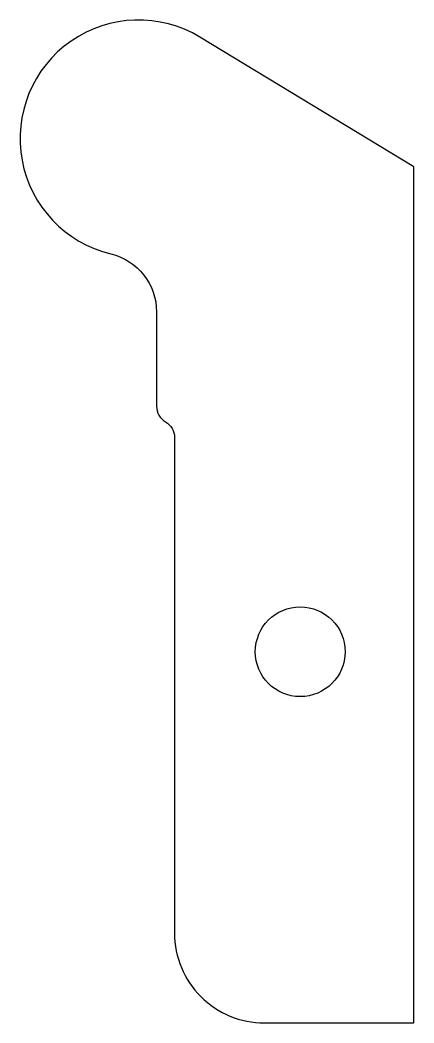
# Model space of a CAD drawing. Extents: x 624 to 689, y -173 to -5.
import ezdxf

# ---------------------------------------------------------------- set-up
doc = ezdxf.new("R2010")
doc.units = 0
doc.header["$LTSCALE"] = 15
doc.layers.get('0').update_dxf_attribs({"linetype": 'CONTINUOUS'})

msp = doc.modelspace()

# ---------------------------------------------------------------- linework, layer by layer
at = {"color": 0, "ltscale": 0.05}
msp.add_lwpolyline([(646.42, -54), (646.42, -69.74, 0.267949), (647.92, -72.33, -0.267949), (649.42, -74.93), (649.42, -157.73, 0.414214), (664.42, -172.73), (689.42, -172.73), (689.42, -29.73), (653.67, -8.09, 1.16674), (638.77, -44.28, -0.346351)], format="xyb", close=True, dxfattribs=at)
msp.add_circle((670.42, -110.73), 7.5, dxfattribs=at)

doc.saveas('drawing.dxf')
